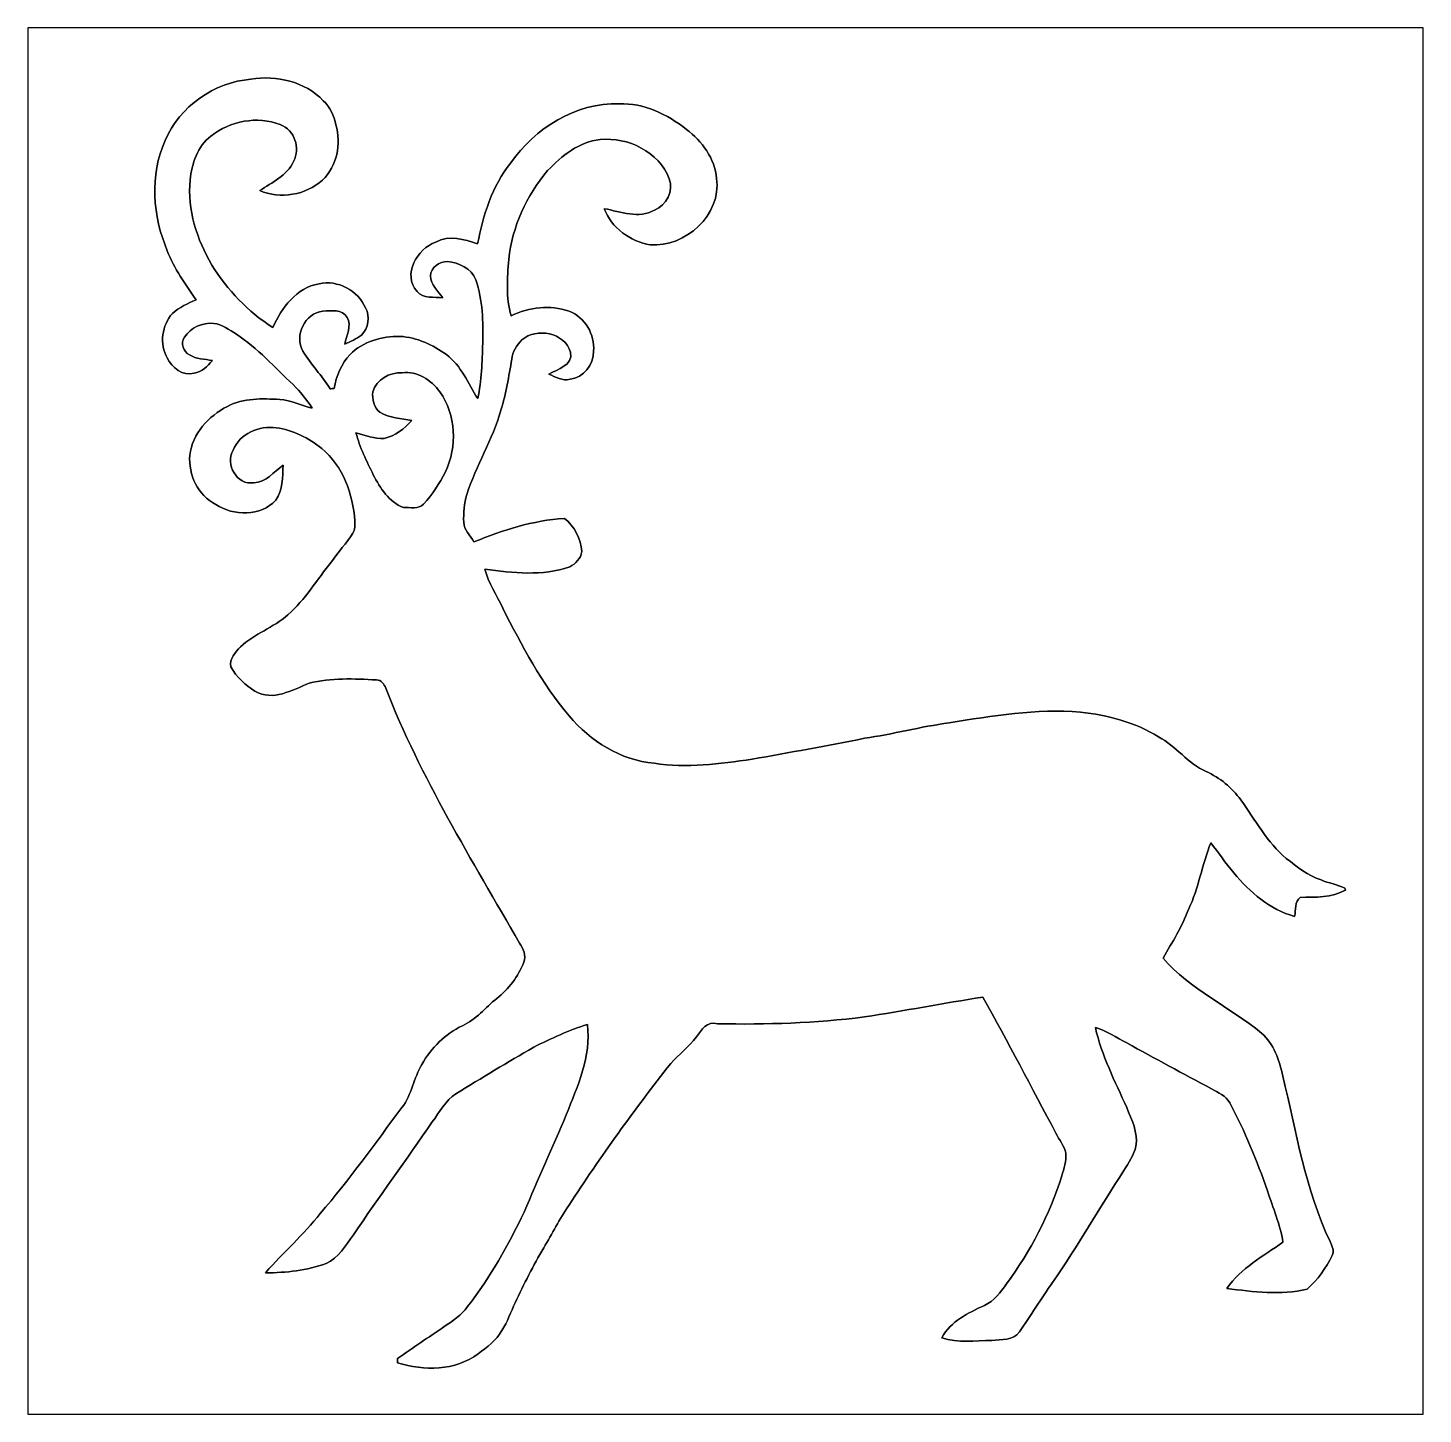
# Model space of a CAD drawing. Header units: centimetres. Extents: x -16.8 to 16.8, y -16.7 to 16.7.
import ezdxf

# ---------------------------------------------------------------- set-up
doc = ezdxf.new("R2010")
doc.units = ezdxf.units.CM
doc.header["$MEASUREMENT"] = 0
doc.layers.add('Layer 1', color=7, linetype='Continuous')

msp = doc.modelspace()

# ---------------------------------------------------------------- linework, layer by layer
at = {"layer": 'Layer 1', "color": 7}
for points, knots in [([(-16.77458, 16.66875), (-16.77458, 16.66875), (16.77458, 16.66875), (16.77458, 16.66875), (16.77458, 16.66875), (16.77458, 16.66875), (16.77458, -16.66875), (16.77458, -16.66875), (16.77458, -16.66875), (16.77458, -16.66875), (-16.77458, -16.66875), (-16.77458, -16.66875), (-16.77458, -16.66875), (-16.77458, -16.66875), (-16.77458, 16.66875), (-16.77458, 16.66875), (-16.77458, 16.66875), (-16.77458, 16.66875), (-16.77458, 16.66875), (-16.77458, 16.66875)], [0, 0, 0, 0, 0.16666667, 0.16666667, 0.16666667, 0.16666667, 0.33333333, 0.33333333, 0.33333333, 0.33333333, 0.5, 0.5, 0.5, 0.5, 0.66666667, 0.66666667, 0.66666667, 0.66666667, 1, 1, 1, 1]), ([(-11.41307, 15.4365), (-12.29431, 15.35606), (-13.12898, 14.78633), (-13.47117, 13.96189), (-13.47117, 13.96189), (-13.85746, 13.1251), (-13.77139, 12.14191), (-13.42355, 11.30794), (-13.42355, 11.30794), (-13.26092, 10.87579), (-12.98328, 10.50608), (-12.73175, 10.12507), (-12.73175, 10.12507), (-12.93424, 10.04641), (-13.13074, 9.94798), (-13.29549, 9.80334), (-13.29549, 9.80334), (-13.55513, 9.52041), (-13.61581, 9.06639), (-13.42496, 8.73019), (-13.42496, 8.73019), (-13.30784, 8.50159), (-13.0489, 8.28357), (-12.7762, 8.36542), (-12.7762, 8.36542), (-12.59664, 8.40211), (-12.44918, 8.52876), (-12.3384, 8.66987), (-12.3384, 8.66987), (-12.52502, 8.70444), (-12.72505, 8.7055), (-12.89262, 8.80322), (-12.89262, 8.80322), (-13.03302, 8.89035), (-13.11381, 9.08121), (-13.00833, 9.23325), (-13.00833, 9.23325), (-12.86016, 9.46079), (-12.57688, 9.58956), (-12.30736, 9.56345), (-12.30736, 9.56345), (-12.10098, 9.53699), (-11.93271, 9.40788), (-11.76232, 9.29957), (-11.76232, 9.29957), (-11.24973, 8.96585), (-10.83628, 8.509), (-10.39671, 8.08884), (-10.39671, 8.08884), (-10.22491, 7.9188), (-10.06828, 7.73289), (-9.94057, 7.52722), (-9.94057, 7.52722), (-10.20516, 7.57661), (-10.44575, 7.71454), (-10.71739, 7.73218), (-10.71739, 7.73218), (-11.13931, 7.75829), (-11.58981, 7.76817), (-11.97539, 7.56638), (-11.97539, 7.56638), (-12.42977, 7.33637), (-12.81571, 6.91197), (-12.88309, 6.39163), (-12.88309, 6.39163), (-12.91696, 5.92067), (-12.68589, 5.4289), (-12.25691, 5.20841), (-12.25691, 5.20841), (-11.82476, 4.92866), (-11.182, 4.91031), (-10.81617, 5.31213), (-10.81617, 5.31213), (-10.63696, 5.54814), (-10.65177, 5.86952), (-10.63731, 6.14997), (-10.63731, 6.14997), (-10.86344, 5.99722), (-11.04547, 5.72558), (-11.34286, 5.73087), (-11.34286, 5.73087), (-11.75209, 5.65961), (-12.03466, 6.17432), (-11.84099, 6.51051), (-11.84099, 6.51051), (-11.68541, 6.91621), (-11.21022, 7.10812), (-10.80135, 7.05132), (-10.80135, 7.05132), (-10.39777, 7.00264), (-10.02489, 6.80261), (-9.7088, 6.55496), (-9.7088, 6.55496), (-9.19339, 6.13163), (-8.96796, 5.45818), (-8.91117, 4.8133), (-8.91117, 4.8133), (-8.91328, 4.71276), (-8.90305, 4.60199), (-8.95985, 4.51344), (-8.95985, 4.51344), (-9.1186, 4.27602), (-9.30734, 4.06083), (-9.47561, 3.83011), (-9.47561, 3.83011), (-9.81886, 3.39866), (-10.11096, 2.92206), (-10.52407, 2.55094), (-10.52407, 2.55094), (-10.87014, 2.24578), (-11.32593, 2.10044), (-11.6653, 1.78647), (-11.6653, 1.78647), (-11.78172, 1.65171), (-11.93271, 1.49966), (-11.89496, 1.30069), (-11.89496, 1.30069), (-11.76196, 1.05728), (-11.54677, 0.86501), (-11.31499, 0.71649), (-11.31499, 0.71649), (-10.88319, 0.46496), (-10.41894, 0.74683), (-10.01183, 0.90629), (-10.01183, 0.90629), (-9.48549, 1.04493), (-8.93022, 1.01671), (-8.39223, 0.98884), (-8.39223, 0.98884), (-8.27793, 0.98707), (-8.20843, 0.88724), (-8.17139, 0.79093), (-8.17139, 0.79093), (-7.32861, -1.36666), (-6.09918, -3.33939), (-4.953, -5.34282), (-4.953, -5.34282), (-4.86904, -5.47617), (-4.77908, -5.64303), (-4.85034, -5.80284), (-4.85034, -5.80284), (-4.98581, -6.14116), (-5.21123, -6.44631), (-5.49734, -6.67279), (-5.49734, -6.67279), (-5.77462, -6.89151), (-5.99793, -7.18185), (-6.32778, -7.32755), (-6.32778, -7.32755), (-6.74017, -7.52828), (-7.07708, -7.85812), (-7.30074, -8.25818), (-7.30074, -8.25818), (-7.50006, -8.58626), (-7.54239, -8.98701), (-7.7791, -9.29534), (-7.7791, -9.29534), (-8.42504, -10.15224), (-9.04099, -11.03348), (-9.74619, -11.84381), (-9.74619, -11.84381), (-10.14518, -12.35357), (-10.63166, -12.78361), (-11.05782, -13.26868), (-11.05782, -13.26868), (-10.56428, -13.27432), (-10.06828, -13.20871), (-9.60049, -13.04784), (-9.60049, -13.04784), (-9.30381, -12.91167), (-9.13342, -12.61286), (-8.94821, -12.36063), (-8.94821, -12.36063), (-8.33085, -11.44199), (-7.67433, -10.55123), (-7.04991, -9.63789), (-7.04991, -9.63789), (-6.8707, -9.40964), (-6.73876, -9.12248), (-6.48123, -8.96832), (-6.48123, -8.96832), (-5.86599, -8.58132), (-5.24016, -8.20984), (-4.61151, -7.84507), (-4.61151, -7.84507), (-4.19276, -7.6387), (-3.77049, -7.42879), (-3.31999, -7.30109), (-3.31999, -7.30109), (-3.22509, -8.06697), (-3.55353, -8.77746), (-3.82834, -9.46926), (-3.82834, -9.46926), (-4.16454, -10.25031), (-4.50568, -11.0296), (-4.84329, -11.80994), (-4.84329, -11.80994), (-5.22429, -12.60722), (-5.65997, -13.38368), (-6.20183, -14.08395), (-6.20183, -14.08395), (-6.34541, -14.2935), (-6.56943, -14.42402), (-6.76945, -14.5729), (-6.76945, -14.5729), (-7.14375, -14.8209), (-7.51522, -15.07278), (-7.88353, -15.32961), (-7.88353, -15.32961), (-7.88353, -15.35606), (-7.88353, -15.40898), (-7.88388, -15.43579), (-7.88388, -15.43579), (-7.25346, -15.63229), (-6.49323, -15.63194), (-5.94889, -15.21566), (-5.94889, -15.21566), (-5.72946, -15.06573), (-5.51109, -14.89498), (-5.37951, -14.65827), (-5.37951, -14.65827), (-5.24016, -14.45189), (-5.16502, -14.21271), (-5.05742, -13.99011), (-5.05742, -13.99011), (-4.84329, -13.54279), (-4.62844, -13.09441), (-4.37092, -12.67001), (-4.37092, -12.67001), (-4.16489, -12.33276), (-3.99486, -11.97434), (-3.76696, -11.65084), (-3.76696, -11.65084), (-3.00496, -10.47609), (-2.18475, -9.34014), (-1.31833, -8.24054), (-1.31833, -8.24054), (-1.12042, -8.01687), (-0.87595, -7.83731), (-0.69815, -7.5946), (-0.69815, -7.5946), (-0.57609, -7.43338), (-0.44556, -7.20478), (-0.19544, -7.28239), (-0.19544, -7.28239), (0.98425, -7.30109), (2.16782, -7.2711), (3.33869, -7.11553), (3.33869, -7.11553), (4.29154, -6.97124), (5.2384, -6.79062), (6.18984, -6.63857), (6.18984, -6.63857), (6.79027, -7.72089), (7.36353, -8.81839), (7.9442, -9.91164), (7.9442, -9.91164), (8.02605, -10.07145), (8.13788, -10.22068), (8.18691, -10.39566), (8.18691, -10.39566), (8.19679, -10.58333), (8.13752, -10.76396), (8.08531, -10.94176), (8.08531, -10.94176), (7.78933, -11.86991), (7.34131, -12.75045), (6.76028, -13.53291), (6.76028, -13.53291), (6.61352, -13.7347), (6.4643, -13.95377), (6.22547, -14.05396), (6.22547, -14.05396), (5.83918, -14.24023), (5.41232, -14.4339), (5.20418, -14.83501), (5.20418, -14.83501), (5.58906, -14.96307), (6.00463, -14.89886), (6.40221, -14.89851), (6.40221, -14.89851), (6.62799, -14.86994), (6.92467, -14.90592), (7.06931, -14.68931), (7.06931, -14.68931), (7.33884, -14.29844), (7.59037, -13.89486), (7.86236, -13.50539), (7.86236, -13.50539), (8.4709, -12.63121), (8.99583, -11.70376), (9.57897, -10.81334), (9.57897, -10.81334), (9.68834, -10.62461), (9.82521, -10.44152), (9.86931, -10.22385), (9.86931, -10.22385), (9.92576, -9.89789), (9.76383, -9.59026), (9.64953, -9.29569), (9.64953, -9.29569), (9.36484, -8.66775), (9.04734, -8.04686), (8.89353, -7.36988), (8.89353, -7.36988), (9.16305, -7.45455), (9.39941, -7.61365), (9.64918, -7.74206), (9.64918, -7.74206), (10.32581, -8.11459), (11.00455, -8.48254), (11.68753, -8.84379), (11.68753, -8.84379), (11.84028, -8.94221), (12.03642, -9.011), (12.12391, -9.18386), (12.12391, -9.18386), (12.49257, -9.85873), (12.77373, -10.57698), (13.03514, -11.29877), (13.03514, -11.29877), (13.15826, -11.71116), (13.34417, -12.10733), (13.4052, -12.53631), (13.4052, -12.53631), (12.92825, -12.86792), (12.39202, -13.15826), (12.05794, -13.64862), (12.05794, -13.64862), (12.69083, -13.72588), (13.35617, -13.81654), (13.98341, -13.66202), (13.98341, -13.66202), (14.2427, -13.44789), (14.43778, -13.15685), (14.58807, -12.85734), (14.58807, -12.85734), (14.6491, -12.74586), (14.57819, -12.62415), (14.53621, -12.51973), (14.53621, -12.51973), (13.94495, -11.26349), (13.72376, -9.87989), (13.40273, -8.54004), (13.40273, -8.54004), (13.31701, -8.16398), (13.19177, -7.76358), (12.88627, -7.50464), (12.88627, -7.50464), (12.12039, -6.87705), (11.17917, -6.46183), (10.5216, -5.70442), (10.5216, -5.70442), (10.74102, -5.32236), (10.97809, -4.94665), (11.13331, -4.53214), (11.13331, -4.53214), (11.37744, -4.02096), (11.46246, -3.45369), (11.66707, -2.92806), (11.66707, -2.92806), (11.85933, -3.16406), (12.02655, -3.41912), (12.21987, -3.65443), (12.21987, -3.65443), (12.61357, -4.11092), (13.08559, -4.53884), (13.68249, -4.69865), (13.68249, -4.69865), (13.72411, -4.54942), (13.67966, -4.33599), (13.82077, -4.24074), (13.82077, -4.24074), (14.18661, -4.23898), (14.57466, -4.25062), (14.90662, -4.06859), (14.90662, -4.06859), (14.90274, -4.05624), (14.89498, -4.0319), (14.89075, -4.0199), (14.89075, -4.0199), (14.71154, -3.92642), (14.50657, -3.90031), (14.32137, -3.82164), (14.32137, -3.82164), (14.00775, -3.71581), (13.74175, -3.50908), (13.48564, -3.30623), (13.48564, -3.30623), (13.02667, -2.91641), (12.73634, -2.37984), (12.39061, -1.89618), (12.39061, -1.89618), (12.17754, -1.60055), (11.88649, -1.3656), (11.55629, -1.21285), (11.55629, -1.21285), (11.11426, -1.02517), (10.83698, -0.60184), (10.41541, -0.38135), (10.41541, -0.38135), (9.8492, -0.0321), (9.19339, 0.14393), (8.53616, 0.21343), (8.53616, 0.21343), (7.4743, 0.30021), (6.41914, 0.12136), (5.37457, -0.0441), (5.37457, -0.0441), (4.69053, -0.13723), (4.02272, -0.31962), (3.33904, -0.41416), (3.33904, -0.41416), (2.4444, -0.60819), (1.54023, -0.75106), (0.641, -0.92075), (0.641, -0.92075), (-0.13899, -1.02376), (-0.93098, -1.14829), (-1.71626, -1.01494), (-1.71626, -1.01494), (-2.51742, -0.94368), (-3.25014, -0.48683), (-3.75814, 0.12241), (-3.75814, 0.12241), (-4.42278, 0.89888), (-4.89126, 1.81398), (-5.35799, 2.71604), (-5.35799, 2.71604), (-5.50192, 3.02754), (-5.69983, 3.31682), (-5.78767, 3.65196), (-5.78767, 3.65196), (-5.1114, 3.55882), (-4.40373, 3.47627), (-3.74544, 3.71122), (-3.74544, 3.71122), (-3.60151, 3.77966), (-3.4798, 3.91407), (-3.4544, 4.07458), (-3.4544, 4.07458), (-3.47733, 4.3755), (-3.63008, 4.69371), (-3.87456, 4.86904), (-3.87456, 4.86904), (-4.62739, 4.82882), (-5.35376, 4.58752), (-6.04802, 4.30671), (-6.04802, 4.30671), (-6.14327, 4.45629), (-6.28438, 4.59423), (-6.29567, 4.78084), (-6.29567, 4.78084), (-6.30096, 5.00451), (-6.28262, 5.23064), (-6.22194, 5.44654), (-6.22194, 5.44654), (-5.99511, 6.14116), (-5.59858, 6.76804), (-5.40209, 7.4736), (-5.40209, 7.4736), (-5.27614, 7.874), (-5.21194, 8.28957), (-5.13821, 8.70162), (-5.13821, 8.70162), (-5.12763, 8.88506), (-5.01438, 9.03499), (-4.89726, 9.16587), (-4.89726, 9.16587), (-4.53919, 9.46891), (-3.86962, 9.34649), (-3.72498, 8.86848), (-3.72498, 8.86848), (-3.66713, 8.55169), (-4.03225, 8.45749), (-4.24815, 8.34461), (-4.24815, 8.34461), (-4.08658, 8.27581), (-3.92183, 8.1661), (-3.73768, 8.22113), (-3.73768, 8.22113), (-3.41101, 8.25218), (-3.17147, 8.57426), (-3.17253, 8.89176), (-3.17253, 8.89176), (-3.13972, 9.29887), (-3.37467, 9.70386), (-3.75991, 9.85696), (-3.75991, 9.85696), (-4.21358, 10.01148), (-4.72511, 9.95645), (-5.15161, 9.74513), (-5.15161, 9.74513), (-5.28496, 10.18328), (-5.24863, 10.65036), (-5.21194, 11.10015), (-5.21194, 11.10015), (-5.13009, 11.88755), (-4.78614, 12.63579), (-4.27743, 13.23799), (-4.27743, 13.23799), (-3.93312, 13.58759), (-3.52284, 13.93543), (-3.01272, 13.98199), (-3.01272, 13.98199), (-2.34491, 14.05326), (-1.59844, 13.6846), (-1.35079, 13.03972), (-1.35079, 13.03972), (-1.24601, 12.74727), (-1.42028, 12.39837), (-1.70498, 12.28513), (-1.70498, 12.28513), (-2.08174, 12.07276), (-2.5206, 12.24809), (-2.91536, 12.32076), (-2.91536, 12.32076), (-2.75026, 11.86039), (-2.28671, 11.53231), (-1.81222, 11.45293), (-1.81222, 11.45293), (-0.96555, 11.3859), (-0.09172, 12.17154), (-0.21414, 13.04713), (-0.21414, 13.04713), (-0.25471, 13.52938), (-0.5655, 13.94284), (-0.93909, 14.22859), (-0.93909, 14.22859), (-1.39771, 14.58736), (-1.96109, 14.87099), (-2.55729, 14.8396), (-2.55729, 14.8396), (-3.60221, 14.87699), (-4.57694, 14.25469), (-5.16573, 13.42072), (-5.16573, 13.42072), (-5.61093, 12.86157), (-5.82895, 12.1666), (-5.96053, 11.4741), (-5.96053, 11.4741), (-6.28262, 11.58699), (-6.64316, 11.68964), (-6.96736, 11.51925), (-6.96736, 11.51925), (-7.41363, 11.35627), (-7.77875, 10.73573), (-7.41715, 10.32722), (-7.41715, 10.32722), (-7.2704, 10.14483), (-6.99982, 10.20692), (-6.80014, 10.17729), (-6.80014, 10.17729), (-6.91303, 10.34344), (-7.08589, 10.49232), (-7.09507, 10.70716), (-7.09507, 10.70716), (-7.08484, 10.91106), (-6.87917, 11.04688), (-6.68867, 11.04971), (-6.68867, 11.04971), (-6.40715, 11.0303), (-6.11046, 10.88425), (-6.00604, 10.60732), (-6.00604, 10.60732), (-5.82824, 10.12119), (-5.83389, 9.59379), (-5.83741, 9.08367), (-5.83741, 9.08367), (-5.84906, 8.63882), (-5.86564, 8.18974), (-5.95877, 7.753), (-5.95877, 7.753), (-6.19125, 8.11601), (-6.35071, 8.54992), (-6.71266, 8.81027), (-6.71266, 8.81027), (-7.03368, 9.04981), (-7.42174, 9.22584), (-7.82532, 9.25089), (-7.82532, 9.25089), (-8.25923, 9.25548), (-8.71326, 9.12954), (-9.02758, 8.81627), (-9.02758, 8.81627), (-9.23502, 8.58767), (-9.36343, 8.29663), (-9.41176, 7.99289), (-9.41176, 7.99289), (-9.43469, 7.99289), (-9.4809, 7.99218), (-9.50383, 7.99218), (-9.50383, 7.99218), (-9.71409, 8.29874), (-9.95821, 8.58026), (-10.16176, 8.89141), (-10.16176, 8.89141), (-10.37519, 9.26536), (-10.11343, 9.80722), (-9.68269, 9.85696), (-9.68269, 9.85696), (-9.48549, 9.86472), (-9.21491, 9.90812), (-9.09496, 9.70774), (-9.09496, 9.70774), (-8.98066, 9.50489), (-9.11719, 9.26924), (-9.15423, 9.06004), (-9.15423, 9.06004), (-9.01347, 9.11931), (-8.87801, 9.19268), (-8.75383, 9.28194), (-8.75383, 9.28194), (-8.58026, 9.44386), (-8.54322, 9.72538), (-8.6554, 9.93352), (-8.6554, 9.93352), (-8.84096, 10.3505), (-9.31968, 10.61755), (-9.77441, 10.51525), (-9.77441, 10.51525), (-10.31593, 10.42423), (-10.67682, 9.93528), (-10.88496, 9.46467), (-10.88496, 9.46467), (-11.48398, 9.84038), (-11.97716, 10.36849), (-12.35146, 10.96539), (-12.35146, 10.96539), (-12.706, 11.57922), (-12.94836, 12.29572), (-12.87392, 13.01186), (-12.87392, 13.01186), (-12.82876, 13.40344), (-12.70035, 13.81866), (-12.37403, 14.06807), (-12.37403, 14.06807), (-11.91436, 14.4272), (-11.25608, 14.56055), (-10.70539, 14.34359), (-10.70539, 14.34359), (-10.35826, 14.21483), (-10.2175, 13.77738), (-10.38825, 13.45812), (-10.38825, 13.45812), (-10.54312, 13.10957), (-10.90577, 12.95647), (-11.20034, 12.75433), (-11.20034, 12.75433), (-10.70504, 12.54584), (-10.09015, 12.64497), (-9.69292, 13.00974), (-9.69292, 13.00974), (-9.33521, 13.34135), (-9.23643, 13.88286), (-9.36943, 14.34006), (-9.36943, 14.34006), (-9.41352, 14.55561), (-9.50842, 14.76516), (-9.67281, 14.91544), (-9.67281, 14.91544), (-10.10885, 15.38393), (-10.79782, 15.5321), (-11.41307, 15.4365)], [0, 0, 0, 0, 0.00598802, 0.00598802, 0.00598802, 0.00598802, 0.01197605, 0.01197605, 0.01197605, 0.01197605, 0.01796407, 0.01796407, 0.01796407, 0.01796407, 0.0239521, 0.0239521, 0.0239521, 0.0239521, 0.02994012, 0.02994012, 0.02994012, 0.02994012, 0.03592814, 0.03592814, 0.03592814, 0.03592814, 0.04191617, 0.04191617, 0.04191617, 0.04191617, 0.04790419, 0.04790419, 0.04790419, 0.04790419, 0.05389222, 0.05389222, 0.05389222, 0.05389222, 0.05988024, 0.05988024, 0.05988024, 0.05988024, 0.06586826, 0.06586826, 0.06586826, 0.06586826, 0.07185629, 0.07185629, 0.07185629, 0.07185629, 0.07784431, 0.07784431, 0.07784431, 0.07784431, 0.08383234, 0.08383234, 0.08383234, 0.08383234, 0.08982036, 0.08982036, 0.08982036, 0.08982036, 0.09580838, 0.09580838, 0.09580838, 0.09580838, 0.10179641, 0.10179641, 0.10179641, 0.10179641, 0.10778443, 0.10778443, 0.10778443, 0.10778443, 0.11377246, 0.11377246, 0.11377246, 0.11377246, 0.11976048, 0.11976048, 0.11976048, 0.11976048, 0.1257485, 0.1257485, 0.1257485, 0.1257485, 0.13173653, 0.13173653, 0.13173653, 0.13173653, 0.13772455, 0.13772455, 0.13772455, 0.13772455, 0.14371257, 0.14371257, 0.14371257, 0.14371257, 0.1497006, 0.1497006, 0.1497006, 0.1497006, 0.15568862, 0.15568862, 0.15568862, 0.15568862, 0.16167665, 0.16167665, 0.16167665, 0.16167665, 0.16766467, 0.16766467, 0.16766467, 0.16766467, 0.17365269, 0.17365269, 0.17365269, 0.17365269, 0.17964072, 0.17964072, 0.17964072, 0.17964072, 0.18562874, 0.18562874, 0.18562874, 0.18562874, 0.19161677, 0.19161677, 0.19161677, 0.19161677, 0.19760479, 0.19760479, 0.19760479, 0.19760479, 0.20359281, 0.20359281, 0.20359281, 0.20359281, 0.20958084, 0.20958084, 0.20958084, 0.20958084, 0.21556886, 0.21556886, 0.21556886, 0.21556886, 0.22155689, 0.22155689, 0.22155689, 0.22155689, 0.22754491, 0.22754491, 0.22754491, 0.22754491, 0.23353293, 0.23353293, 0.23353293, 0.23353293, 0.23952096, 0.23952096, 0.23952096, 0.23952096, 0.24550898, 0.24550898, 0.24550898, 0.24550898, 0.25149701, 0.25149701, 0.25149701, 0.25149701, 0.25748503, 0.25748503, 0.25748503, 0.25748503, 0.26347305, 0.26347305, 0.26347305, 0.26347305, 0.26946108, 0.26946108, 0.26946108, 0.26946108, 0.2754491, 0.2754491, 0.2754491, 0.2754491, 0.28143713, 0.28143713, 0.28143713, 0.28143713, 0.28742515, 0.28742515, 0.28742515, 0.28742515, 0.29341317, 0.29341317, 0.29341317, 0.29341317, 0.2994012, 0.2994012, 0.2994012, 0.2994012, 0.30538922, 0.30538922, 0.30538922, 0.30538922, 0.31137725, 0.31137725, 0.31137725, 0.31137725, 0.31736527, 0.31736527, 0.31736527, 0.31736527, 0.32335329, 0.32335329, 0.32335329, 0.32335329, 0.32934132, 0.32934132, 0.32934132, 0.32934132, 0.33532934, 0.33532934, 0.33532934, 0.33532934, 0.34131737, 0.34131737, 0.34131737, 0.34131737, 0.34730539, 0.34730539, 0.34730539, 0.34730539, 0.35329341, 0.35329341, 0.35329341, 0.35329341, 0.35928144, 0.35928144, 0.35928144, 0.35928144, 0.36526946, 0.36526946, 0.36526946, 0.36526946, 0.37125749, 0.37125749, 0.37125749, 0.37125749, 0.37724551, 0.37724551, 0.37724551, 0.37724551, 0.38323353, 0.38323353, 0.38323353, 0.38323353, 0.38922156, 0.38922156, 0.38922156, 0.38922156, 0.39520958, 0.39520958, 0.39520958, 0.39520958, 0.4011976, 0.4011976, 0.4011976, 0.4011976, 0.40718563, 0.40718563, 0.40718563, 0.40718563, 0.41317365, 0.41317365, 0.41317365, 0.41317365, 0.41916168, 0.41916168, 0.41916168, 0.41916168, 0.4251497, 0.4251497, 0.4251497, 0.4251497, 0.43113772, 0.43113772, 0.43113772, 0.43113772, 0.43712575, 0.43712575, 0.43712575, 0.43712575, 0.44311377, 0.44311377, 0.44311377, 0.44311377, 0.4491018, 0.4491018, 0.4491018, 0.4491018, 0.45508982, 0.45508982, 0.45508982, 0.45508982, 0.46107784, 0.46107784, 0.46107784, 0.46107784, 0.46706587, 0.46706587, 0.46706587, 0.46706587, 0.47305389, 0.47305389, 0.47305389, 0.47305389, 0.47904192, 0.47904192, 0.47904192, 0.47904192, 0.48502994, 0.48502994, 0.48502994, 0.48502994, 0.49101796, 0.49101796, 0.49101796, 0.49101796, 0.49700599, 0.49700599, 0.49700599, 0.49700599, 0.50299401, 0.50299401, 0.50299401, 0.50299401, 0.50898204, 0.50898204, 0.50898204, 0.50898204, 0.51497006, 0.51497006, 0.51497006, 0.51497006, 0.52095808, 0.52095808, 0.52095808, 0.52095808, 0.52694611, 0.52694611, 0.52694611, 0.52694611, 0.53293413, 0.53293413, 0.53293413, 0.53293413, 0.53892216, 0.53892216, 0.53892216, 0.53892216, 0.54491018, 0.54491018, 0.54491018, 0.54491018, 0.5508982, 0.5508982, 0.5508982, 0.5508982, 0.55688623, 0.55688623, 0.55688623, 0.55688623, 0.56287425, 0.56287425, 0.56287425, 0.56287425, 0.56886228, 0.56886228, 0.56886228, 0.56886228, 0.5748503, 0.5748503, 0.5748503, 0.5748503, 0.58083832, 0.58083832, 0.58083832, 0.58083832, 0.58682635, 0.58682635, 0.58682635, 0.58682635, 0.59281437, 0.59281437, 0.59281437, 0.59281437, 0.5988024, 0.5988024, 0.5988024, 0.5988024, 0.60479042, 0.60479042, 0.60479042, 0.60479042, 0.61077844, 0.61077844, 0.61077844, 0.61077844, 0.61676647, 0.61676647, 0.61676647, 0.61676647, 0.62275449, 0.62275449, 0.62275449, 0.62275449, 0.62874251, 0.62874251, 0.62874251, 0.62874251, 0.63473054, 0.63473054, 0.63473054, 0.63473054, 0.64071856, 0.64071856, 0.64071856, 0.64071856, 0.64670659, 0.64670659, 0.64670659, 0.64670659, 0.65269461, 0.65269461, 0.65269461, 0.65269461, 0.65868263, 0.65868263, 0.65868263, 0.65868263, 0.66467066, 0.66467066, 0.66467066, 0.66467066, 0.67065868, 0.67065868, 0.67065868, 0.67065868, 0.67664671, 0.67664671, 0.67664671, 0.67664671, 0.68263473, 0.68263473, 0.68263473, 0.68263473, 0.68862275, 0.68862275, 0.68862275, 0.68862275, 0.69461078, 0.69461078, 0.69461078, 0.69461078, 0.7005988, 0.7005988, 0.7005988, 0.7005988, 0.70658683, 0.70658683, 0.70658683, 0.70658683, 0.71257485, 0.71257485, 0.71257485, 0.71257485, 0.71856287, 0.71856287, 0.71856287, 0.71856287, 0.7245509, 0.7245509, 0.7245509, 0.7245509, 0.73053892, 0.73053892, 0.73053892, 0.73053892, 0.73652695, 0.73652695, 0.73652695, 0.73652695, 0.74251497, 0.74251497, 0.74251497, 0.74251497, 0.74850299, 0.74850299, 0.74850299, 0.74850299, 0.75449102, 0.75449102, 0.75449102, 0.75449102, 0.76047904, 0.76047904, 0.76047904, 0.76047904, 0.76646707, 0.76646707, 0.76646707, 0.76646707, 0.77245509, 0.77245509, 0.77245509, 0.77245509, 0.77844311, 0.77844311, 0.77844311, 0.77844311, 0.78443114, 0.78443114, 0.78443114, 0.78443114, 0.79041916, 0.79041916, 0.79041916, 0.79041916, 0.79640719, 0.79640719, 0.79640719, 0.79640719, 0.80239521, 0.80239521, 0.80239521, 0.80239521, 0.80838323, 0.80838323, 0.80838323, 0.80838323, 0.81437126, 0.81437126, 0.81437126, 0.81437126, 0.82035928, 0.82035928, 0.82035928, 0.82035928, 0.82634731, 0.82634731, 0.82634731, 0.82634731, 0.83233533, 0.83233533, 0.83233533, 0.83233533, 0.83832335, 0.83832335, 0.83832335, 0.83832335, 0.84431138, 0.84431138, 0.84431138, 0.84431138, 0.8502994, 0.8502994, 0.8502994, 0.8502994, 0.85628743, 0.85628743, 0.85628743, 0.85628743, 0.86227545, 0.86227545, 0.86227545, 0.86227545, 0.86826347, 0.86826347, 0.86826347, 0.86826347, 0.8742515, 0.8742515, 0.8742515, 0.8742515, 0.88023952, 0.88023952, 0.88023952, 0.88023952, 0.88622754, 0.88622754, 0.88622754, 0.88622754, 0.89221557, 0.89221557, 0.89221557, 0.89221557, 0.89820359, 0.89820359, 0.89820359, 0.89820359, 0.90419162, 0.90419162, 0.90419162, 0.90419162, 0.91017964, 0.91017964, 0.91017964, 0.91017964, 0.91616766, 0.91616766, 0.91616766, 0.91616766, 0.92215569, 0.92215569, 0.92215569, 0.92215569, 0.92814371, 0.92814371, 0.92814371, 0.92814371, 0.93413174, 0.93413174, 0.93413174, 0.93413174, 0.94011976, 0.94011976, 0.94011976, 0.94011976, 0.94610778, 0.94610778, 0.94610778, 0.94610778, 0.95209581, 0.95209581, 0.95209581, 0.95209581, 0.95808383, 0.95808383, 0.95808383, 0.95808383, 0.96407186, 0.96407186, 0.96407186, 0.96407186, 0.97005988, 0.97005988, 0.97005988, 0.97005988, 0.9760479, 0.9760479, 0.9760479, 0.9760479, 0.98203593, 0.98203593, 0.98203593, 0.98203593, 0.98802395, 0.98802395, 0.98802395, 0.98802395, 1, 1, 1, 1]), ([(-8.48078, 7.91598), (-8.38906, 8.21972), (-8.08038, 8.388), (-7.77734, 8.37318), (-7.77734, 8.37318), (-7.40869, 8.43209), (-7.07778, 8.19573), (-6.86823, 7.91492), (-6.86823, 7.91492), (-6.47841, 7.36318), (-6.44772, 6.59659), (-6.73559, 5.99299), (-6.73559, 5.99299), (-6.88022, 5.71465), (-7.04779, 5.44583), (-7.25981, 5.21335), (-7.25981, 5.21335), (-7.38082, 5.08423), (-7.5886, 5.14032), (-7.74277, 5.13327), (-7.74277, 5.13327), (-8.09484, 5.26627), (-8.30545, 5.60282), (-8.46878, 5.92279), (-8.46878, 5.92279), (-8.6293, 6.25016), (-8.79616, 6.5786), (-8.88683, 6.93385), (-8.88683, 6.93385), (-8.66422, 6.87176), (-8.44233, 6.77545), (-8.20702, 6.79732), (-8.20702, 6.79732), (-7.94385, 6.85624), (-7.72089, 7.02874), (-7.54274, 7.22524), (-7.54274, 7.22524), (-7.79851, 7.28627), (-8.08073, 7.27639), (-8.30862, 7.42456), (-8.30862, 7.42456), (-8.45926, 7.53357), (-8.50159, 7.741), (-8.48078, 7.91598)], [0, 0, 0, 0, 0.08333333, 0.08333333, 0.08333333, 0.08333333, 0.16666667, 0.16666667, 0.16666667, 0.16666667, 0.25, 0.25, 0.25, 0.25, 0.33333333, 0.33333333, 0.33333333, 0.33333333, 0.41666667, 0.41666667, 0.41666667, 0.41666667, 0.5, 0.5, 0.5, 0.5, 0.58333333, 0.58333333, 0.58333333, 0.58333333, 0.66666667, 0.66666667, 0.66666667, 0.66666667, 0.75, 0.75, 0.75, 0.75, 0.83333333, 0.83333333, 0.83333333, 0.83333333, 1, 1, 1, 1])]:
    msp.add_open_spline(points, degree=3, knots=knots, dxfattribs=at)
at = {"layer": 'Layer 1', "color": 250}
for points, knots in [([(-11.41307, 15.4365), (-10.79782, 15.5321), (-10.10885, 15.38393), (-9.67281, 14.91544), (-9.67281, 14.91544), (-9.50842, 14.76516), (-9.41352, 14.55561), (-9.36943, 14.34006), (-9.36943, 14.34006), (-9.23643, 13.88286), (-9.33521, 13.34135), (-9.69292, 13.00974), (-9.69292, 13.00974), (-10.09015, 12.64497), (-10.70504, 12.54584), (-11.20034, 12.75433), (-11.20034, 12.75433), (-10.90577, 12.95647), (-10.54312, 13.10957), (-10.38825, 13.45812), (-10.38825, 13.45812), (-10.2175, 13.77738), (-10.35826, 14.21483), (-10.70539, 14.34359), (-10.70539, 14.34359), (-11.25608, 14.56055), (-11.91436, 14.4272), (-12.37403, 14.06807), (-12.37403, 14.06807), (-12.70035, 13.81866), (-12.82876, 13.40344), (-12.87392, 13.01186), (-12.87392, 13.01186), (-12.94836, 12.29572), (-12.706, 11.57922), (-12.35146, 10.96539), (-12.35146, 10.96539), (-11.97716, 10.36849), (-11.48398, 9.84038), (-10.88496, 9.46467), (-10.88496, 9.46467), (-10.67682, 9.93528), (-10.31593, 10.42423), (-9.77441, 10.51525), (-9.77441, 10.51525), (-9.31968, 10.61755), (-8.84096, 10.3505), (-8.6554, 9.93352), (-8.6554, 9.93352), (-8.54322, 9.72538), (-8.58026, 9.44386), (-8.75383, 9.28194), (-8.75383, 9.28194), (-8.87801, 9.19268), (-9.01347, 9.11931), (-9.15423, 9.06004), (-9.15423, 9.06004), (-9.11719, 9.26924), (-8.98066, 9.50489), (-9.09496, 9.70774), (-9.09496, 9.70774), (-9.21491, 9.90812), (-9.48549, 9.86472), (-9.68269, 9.85696), (-9.68269, 9.85696), (-10.11343, 9.80722), (-10.37519, 9.26536), (-10.16176, 8.89141), (-10.16176, 8.89141), (-9.95821, 8.58026), (-9.71409, 8.29874), (-9.50383, 7.99218), (-9.50383, 7.99218), (-9.4809, 7.99218), (-9.43469, 7.99289), (-9.41176, 7.99289), (-9.41176, 7.99289), (-9.36343, 8.29663), (-9.23502, 8.58767), (-9.02758, 8.81627), (-9.02758, 8.81627), (-8.71326, 9.12954), (-8.25923, 9.25548), (-7.82532, 9.25089), (-7.82532, 9.25089), (-7.42174, 9.22584), (-7.03368, 9.04981), (-6.71266, 8.81027), (-6.71266, 8.81027), (-6.35071, 8.54992), (-6.19125, 8.11601), (-5.95877, 7.753), (-5.95877, 7.753), (-5.86564, 8.18974), (-5.84906, 8.63882), (-5.83741, 9.08367), (-5.83741, 9.08367), (-5.83389, 9.59379), (-5.82824, 10.12119), (-6.00604, 10.60732), (-6.00604, 10.60732), (-6.11046, 10.88425), (-6.40715, 11.0303), (-6.68867, 11.04971), (-6.68867, 11.04971), (-6.87917, 11.04688), (-7.08484, 10.91106), (-7.09507, 10.70716), (-7.09507, 10.70716), (-7.08589, 10.49232), (-6.91303, 10.34344), (-6.80014, 10.17729), (-6.80014, 10.17729), (-6.99982, 10.20692), (-7.2704, 10.14483), (-7.41715, 10.32722), (-7.41715, 10.32722), (-7.77875, 10.73573), (-7.41363, 11.35627), (-6.96736, 11.51925), (-6.96736, 11.51925), (-6.64316, 11.68964), (-6.28262, 11.58699), (-5.96053, 11.4741), (-5.96053, 11.4741), (-5.82895, 12.1666), (-5.61093, 12.86157), (-5.16573, 13.42072), (-5.16573, 13.42072), (-4.57694, 14.25469), (-3.60221, 14.87699), (-2.55729, 14.8396), (-2.55729, 14.8396), (-1.96109, 14.87099), (-1.39771, 14.58736), (-0.93909, 14.22859), (-0.93909, 14.22859), (-0.5655, 13.94284), (-0.25471, 13.52938), (-0.21414, 13.04713), (-0.21414, 13.04713), (-0.09172, 12.17154), (-0.96555, 11.3859), (-1.81222, 11.45293), (-1.81222, 11.45293), (-2.28671, 11.53231), (-2.75026, 11.86039), (-2.91536, 12.32076), (-2.91536, 12.32076), (-2.5206, 12.24809), (-2.08174, 12.07276), (-1.70498, 12.28513), (-1.70498, 12.28513), (-1.42028, 12.39837), (-1.24601, 12.74727), (-1.35079, 13.03972), (-1.35079, 13.03972), (-1.59844, 13.6846), (-2.34491, 14.05326), (-3.01272, 13.98199), (-3.01272, 13.98199), (-3.52284, 13.93543), (-3.93312, 13.58759), (-4.27743, 13.23799), (-4.27743, 13.23799), (-4.78614, 12.63579), (-5.13009, 11.88755), (-5.21194, 11.10015), (-5.21194, 11.10015), (-5.24863, 10.65036), (-5.28496, 10.18328), (-5.15161, 9.74513), (-5.15161, 9.74513), (-4.72511, 9.95645), (-4.21358, 10.01148), (-3.75991, 9.85696), (-3.75991, 9.85696), (-3.37467, 9.70386), (-3.13972, 9.29887), (-3.17253, 8.89176), (-3.17253, 8.89176), (-3.17147, 8.57426), (-3.41101, 8.25218), (-3.73768, 8.22113), (-3.73768, 8.22113), (-3.92183, 8.1661), (-4.08658, 8.27581), (-4.24815, 8.34461), (-4.24815, 8.34461), (-4.03225, 8.45749), (-3.66713, 8.55169), (-3.72498, 8.86848), (-3.72498, 8.86848), (-3.86962, 9.34649), (-4.53919, 9.46891), (-4.89726, 9.16587), (-4.89726, 9.16587), (-5.01438, 9.03499), (-5.12763, 8.88506), (-5.13821, 8.70162), (-5.13821, 8.70162), (-5.21194, 8.28957), (-5.27614, 7.874), (-5.40209, 7.4736), (-5.40209, 7.4736), (-5.59858, 6.76804), (-5.99511, 6.14116), (-6.22194, 5.44654), (-6.22194, 5.44654), (-6.28262, 5.23064), (-6.30096, 5.00451), (-6.29567, 4.78084), (-6.29567, 4.78084), (-6.28438, 4.59423), (-6.14327, 4.45629), (-6.04802, 4.30671), (-6.04802, 4.30671), (-5.35376, 4.58752), (-4.62739, 4.82882), (-3.87456, 4.86904), (-3.87456, 4.86904), (-3.63008, 4.69371), (-3.47733, 4.3755), (-3.4544, 4.07458), (-3.4544, 4.07458), (-3.4798, 3.91407), (-3.60151, 3.77966), (-3.74544, 3.71122), (-3.74544, 3.71122), (-4.40373, 3.47627), (-5.1114, 3.55882), (-5.78767, 3.65196), (-5.78767, 3.65196), (-5.69983, 3.31682), (-5.50192, 3.02754), (-5.35799, 2.71604), (-5.35799, 2.71604), (-4.89126, 1.81398), (-4.42278, 0.89888), (-3.75814, 0.12241), (-3.75814, 0.12241), (-3.25014, -0.48683), (-2.51742, -0.94368), (-1.71626, -1.01494), (-1.71626, -1.01494), (-0.93098, -1.14829), (-0.13899, -1.02376), (0.641, -0.92075), (0.641, -0.92075), (1.54023, -0.75106), (2.4444, -0.60819), (3.33904, -0.41416), (3.33904, -0.41416), (4.02272, -0.31962), (4.69053, -0.13723), (5.37457, -0.0441), (5.37457, -0.0441), (6.41914, 0.12136), (7.4743, 0.30021), (8.53616, 0.21343), (8.53616, 0.21343), (9.19339, 0.14393), (9.8492, -0.0321), (10.41541, -0.38135), (10.41541, -0.38135), (10.83698, -0.60184), (11.11426, -1.02517), (11.55629, -1.21285), (11.55629, -1.21285), (11.88649, -1.3656), (12.17754, -1.60055), (12.39061, -1.89618), (12.39061, -1.89618), (12.73634, -2.37984), (13.02667, -2.91641), (13.48564, -3.30623), (13.48564, -3.30623), (13.74175, -3.50908), (14.00775, -3.71581), (14.32137, -3.82164), (14.32137, -3.82164), (14.50657, -3.90031), (14.71154, -3.92642), (14.89075, -4.0199), (14.89075, -4.0199), (14.89498, -4.0319), (14.90274, -4.05624), (14.90662, -4.06859), (14.90662, -4.06859), (14.57466, -4.25062), (14.18661, -4.23898), (13.82077, -4.24074), (13.82077, -4.24074), (13.67966, -4.33599), (13.72411, -4.54942), (13.68249, -4.69865), (13.68249, -4.69865), (13.08559, -4.53884), (12.61357, -4.11092), (12.21987, -3.65443), (12.21987, -3.65443), (12.02655, -3.41912), (11.85933, -3.16406), (11.66707, -2.92806), (11.66707, -2.92806), (11.46246, -3.45369), (11.37744, -4.02096), (11.13331, -4.53214), (11.13331, -4.53214), (10.97809, -4.94665), (10.74102, -5.32236), (10.5216, -5.70442), (10.5216, -5.70442), (11.17917, -6.46183), (12.12039, -6.87705), (12.88627, -7.50464), (12.88627, -7.50464), (13.19177, -7.76358), (13.31701, -8.16398), (13.40273, -8.54004), (13.40273, -8.54004), (13.72376, -9.87989), (13.94495, -11.26349), (14.53621, -12.51973), (14.53621, -12.51973), (14.57819, -12.62415), (14.6491, -12.74586), (14.58807, -12.85734), (14.58807, -12.85734), (14.43778, -13.15685), (14.2427, -13.44789), (13.98341, -13.66202), (13.98341, -13.66202), (13.35617, -13.81654), (12.69083, -13.72588), (12.05794, -13.64862), (12.05794, -13.64862), (12.39202, -13.15826), (12.92825, -12.86792), (13.4052, -12.53631), (13.4052, -12.53631), (13.34417, -12.10733), (13.15826, -11.71116), (13.03514, -11.29877), (13.03514, -11.29877), (12.77373, -10.57698), (12.49257, -9.85873), (12.12391, -9.18386), (12.12391, -9.18386), (12.03642, -9.011), (11.84028, -8.94221), (11.68753, -8.84379), (11.68753, -8.84379), (11.00455, -8.48254), (10.32581, -8.11459), (9.64918, -7.74206), (9.64918, -7.74206), (9.39941, -7.61365), (9.16305, -7.45455), (8.89353, -7.36988), (8.89353, -7.36988), (9.04734, -8.04686), (9.36484, -8.66775), (9.64953, -9.29569), (9.64953, -9.29569), (9.76383, -9.59026), (9.92576, -9.89789), (9.86931, -10.22385), (9.86931, -10.22385), (9.82521, -10.44152), (9.68834, -10.62461), (9.57897, -10.81334), (9.57897, -10.81334), (8.99583, -11.70376), (8.4709, -12.63121), (7.86236, -13.50539), (7.86236, -13.50539), (7.59037, -13.89486), (7.33884, -14.29844), (7.06931, -14.68931), (7.06931, -14.68931), (6.92467, -14.90592), (6.62799, -14.86994), (6.40221, -14.89851), (6.40221, -14.89851), (6.00463, -14.89886), (5.58906, -14.96307), (5.20418, -14.83501), (5.20418, -14.83501), (5.41232, -14.4339), (5.83918, -14.24023), (6.22547, -14.05396), (6.22547, -14.05396), (6.4643, -13.95377), (6.61352, -13.7347), (6.76028, -13.53291), (6.76028, -13.53291), (7.34131, -12.75045), (7.78933, -11.86991), (8.08531, -10.94176), (8.08531, -10.94176), (8.13752, -10.76396), (8.19679, -10.58333), (8.18691, -10.39566), (8.18691, -10.39566), (8.13788, -10.22068), (8.02605, -10.07145), (7.9442, -9.91164), (7.9442, -9.91164), (7.36353, -8.81839), (6.79027, -7.72089), (6.18984, -6.63857), (6.18984, -6.63857), (5.2384, -6.79062), (4.29154, -6.97124), (3.33869, -7.11553), (3.33869, -7.11553), (2.16782, -7.2711), (0.98425, -7.30109), (-0.19544, -7.28239), (-0.19544, -7.28239), (-0.44556, -7.20478), (-0.57609, -7.43338), (-0.69815, -7.5946), (-0.69815, -7.5946), (-0.87595, -7.83731), (-1.12042, -8.01687), (-1.31833, -8.24054), (-1.31833, -8.24054), (-2.18475, -9.34014), (-3.00496, -10.47609), (-3.76696, -11.65084), (-3.76696, -11.65084), (-3.99486, -11.97434), (-4.16489, -12.33276), (-4.37092, -12.67001), (-4.37092, -12.67001), (-4.62844, -13.09441), (-4.84329, -13.54279), (-5.05742, -13.99011), (-5.05742, -13.99011), (-5.16502, -14.21271), (-5.24016, -14.45189), (-5.37951, -14.65827), (-5.37951, -14.65827), (-5.51109, -14.89498), (-5.72946, -15.06573), (-5.94889, -15.21566), (-5.94889, -15.21566), (-6.49323, -15.63194), (-7.25346, -15.63229), (-7.88388, -15.43579), (-7.88388, -15.43579), (-7.88353, -15.40898), (-7.88353, -15.35606), (-7.88353, -15.32961), (-7.88353, -15.32961), (-7.51522, -15.07278), (-7.14375, -14.8209), (-6.76945, -14.5729), (-6.76945, -14.5729), (-6.56943, -14.42402), (-6.34541, -14.2935), (-6.20183, -14.08395), (-6.20183, -14.08395), (-5.65997, -13.38368), (-5.22429, -12.60722), (-4.84329, -11.80994), (-4.84329, -11.80994), (-4.50568, -11.0296), (-4.16454, -10.25031), (-3.82834, -9.46926), (-3.82834, -9.46926), (-3.55353, -8.77746), (-3.22509, -8.06697), (-3.31999, -7.30109), (-3.31999, -7.30109), (-3.77049, -7.42879), (-4.19276, -7.6387), (-4.61151, -7.84507), (-4.61151, -7.84507), (-5.24016, -8.20984), (-5.86599, -8.58132), (-6.48123, -8.96832), (-6.48123, -8.96832), (-6.73876, -9.12248), (-6.8707, -9.40964), (-7.04991, -9.63789), (-7.04991, -9.63789), (-7.67433, -10.55123), (-8.33085, -11.44199), (-8.94821, -12.36063), (-8.94821, -12.36063), (-9.13342, -12.61286), (-9.30381, -12.91167), (-9.60049, -13.04784), (-9.60049, -13.04784), (-10.06828, -13.20871), (-10.56428, -13.27432), (-11.05782, -13.26868), (-11.05782, -13.26868), (-10.63166, -12.78361), (-10.14518, -12.35357), (-9.74619, -11.84381), (-9.74619, -11.84381), (-9.04099, -11.03348), (-8.42504, -10.15224), (-7.7791, -9.29534), (-7.7791, -9.29534), (-7.54239, -8.98701), (-7.50006, -8.58626), (-7.30074, -8.25818), (-7.30074, -8.25818), (-7.07708, -7.85812), (-6.74017, -7.52828), (-6.32778, -7.32755), (-6.32778, -7.32755), (-5.99793, -7.18185), (-5.77462, -6.89151), (-5.49734, -6.67279), (-5.49734, -6.67279), (-5.21123, -6.44631), (-4.98581, -6.14116), (-4.85034, -5.80284), (-4.85034, -5.80284), (-4.77908, -5.64303), (-4.86904, -5.47617), (-4.953, -5.34282), (-4.953, -5.34282), (-6.09918, -3.33939), (-7.32861, -1.36666), (-8.17139, 0.79093), (-8.17139, 0.79093), (-8.20843, 0.88724), (-8.27793, 0.98707), (-8.39223, 0.98884), (-8.39223, 0.98884), (-8.93022, 1.01671), (-9.48549, 1.04493), (-10.01183, 0.90629), (-10.01183, 0.90629), (-10.41894, 0.74683), (-10.88319, 0.46496), (-11.31499, 0.71649), (-11.31499, 0.71649), (-11.54677, 0.86501), (-11.76196, 1.05728), (-11.89496, 1.30069), (-11.89496, 1.30069), (-11.93271, 1.49966), (-11.78172, 1.65171), (-11.6653, 1.78647), (-11.6653, 1.78647), (-11.32593, 2.10044), (-10.87014, 2.24578), (-10.52407, 2.55094), (-10.52407, 2.55094), (-10.11096, 2.92206), (-9.81886, 3.39866), (-9.47561, 3.83011), (-9.47561, 3.83011), (-9.30734, 4.06083), (-9.1186, 4.27602), (-8.95985, 4.51344), (-8.95985, 4.51344), (-8.90305, 4.60199), (-8.91328, 4.71276), (-8.91117, 4.8133), (-8.91117, 4.8133), (-8.96796, 5.45818), (-9.19339, 6.13163), (-9.7088, 6.55496), (-9.7088, 6.55496), (-10.02489, 6.80261), (-10.39777, 7.00264), (-10.80135, 7.05132), (-10.80135, 7.05132), (-11.21022, 7.10812), (-11.68541, 6.91621), (-11.84099, 6.51051), (-11.84099, 6.51051), (-12.03466, 6.17432), (-11.75209, 5.65961), (-11.34286, 5.73087), (-11.34286, 5.73087), (-11.04547, 5.72558), (-10.86344, 5.99722), (-10.63731, 6.14997), (-10.63731, 6.14997), (-10.65177, 5.86952), (-10.63696, 5.54814), (-10.81617, 5.31213), (-10.81617, 5.31213), (-11.182, 4.91031), (-11.82476, 4.92866), (-12.25691, 5.20841), (-12.25691, 5.20841), (-12.68589, 5.4289), (-12.91696, 5.92067), (-12.88309, 6.39163), (-12.88309, 6.39163), (-12.81571, 6.91197), (-12.42977, 7.33637), (-11.97539, 7.56638), (-11.97539, 7.56638), (-11.58981, 7.76817), (-11.13931, 7.75829), (-10.71739, 7.73218), (-10.71739, 7.73218), (-10.44575, 7.71454), (-10.20516, 7.57661), (-9.94057, 7.52722), (-9.94057, 7.52722), (-10.06828, 7.73289), (-10.22491, 7.9188), (-10.39671, 8.08884), (-10.39671, 8.08884), (-10.83628, 8.509), (-11.24973, 8.96585), (-11.76232, 9.29957), (-11.76232, 9.29957), (-11.93271, 9.40788), (-12.10098, 9.53699), (-12.30736, 9.56345), (-12.30736, 9.56345), (-12.57688, 9.58956), (-12.86016, 9.46079), (-13.00833, 9.23325), (-13.00833, 9.23325), (-13.11381, 9.08121), (-13.03302, 8.89035), (-12.89262, 8.80322), (-12.89262, 8.80322), (-12.72505, 8.7055), (-12.52502, 8.70444), (-12.3384, 8.66987), (-12.3384, 8.66987), (-12.44918, 8.52876), (-12.59664, 8.40211), (-12.7762, 8.36542), (-12.7762, 8.36542), (-13.0489, 8.28357), (-13.30784, 8.50159), (-13.42496, 8.73019), (-13.42496, 8.73019), (-13.61581, 9.06639), (-13.55513, 9.52041), (-13.29549, 9.80334), (-13.29549, 9.80334), (-13.13074, 9.94798), (-12.93424, 10.04641), (-12.73175, 10.12507), (-12.73175, 10.12507), (-12.98328, 10.50608), (-13.26092, 10.87579), (-13.42355, 11.30794), (-13.42355, 11.30794), (-13.77139, 12.14191), (-13.85746, 13.1251), (-13.47117, 13.96189), (-13.47117, 13.96189), (-13.12898, 14.78633), (-12.29431, 15.35606), (-11.41307, 15.4365), (-11.41307, 15.4365), (-11.41307, 15.4365), (-11.41307, 15.4365), (-11.41307, 15.4365)], [0, 0, 0, 0, 0.00595238, 0.00595238, 0.00595238, 0.00595238, 0.01190476, 0.01190476, 0.01190476, 0.01190476, 0.01785714, 0.01785714, 0.01785714, 0.01785714, 0.02380952, 0.02380952, 0.02380952, 0.02380952, 0.0297619, 0.0297619, 0.0297619, 0.0297619, 0.03571429, 0.03571429, 0.03571429, 0.03571429, 0.04166667, 0.04166667, 0.04166667, 0.04166667, 0.04761905, 0.04761905, 0.04761905, 0.04761905, 0.05357143, 0.05357143, 0.05357143, 0.05357143, 0.05952381, 0.05952381, 0.05952381, 0.05952381, 0.06547619, 0.06547619, 0.06547619, 0.06547619, 0.07142857, 0.07142857, 0.07142857, 0.07142857, 0.07738095, 0.07738095, 0.07738095, 0.07738095, 0.08333333, 0.08333333, 0.08333333, 0.08333333, 0.08928571, 0.08928571, 0.08928571, 0.08928571, 0.0952381, 0.0952381, 0.0952381, 0.0952381, 0.10119048, 0.10119048, 0.10119048, 0.10119048, 0.10714286, 0.10714286, 0.10714286, 0.10714286, 0.11309524, 0.11309524, 0.11309524, 0.11309524, 0.11904762, 0.11904762, 0.11904762, 0.11904762, 0.125, 0.125, 0.125, 0.125, 0.13095238, 0.13095238, 0.13095238, 0.13095238, 0.13690476, 0.13690476, 0.13690476, 0.13690476, 0.14285714, 0.14285714, 0.14285714, 0.14285714, 0.14880952, 0.14880952, 0.14880952, 0.14880952, 0.1547619, 0.1547619, 0.1547619, 0.1547619, 0.16071429, 0.16071429, 0.16071429, 0.16071429, 0.16666667, 0.16666667, 0.16666667, 0.16666667, 0.17261905, 0.17261905, 0.17261905, 0.17261905, 0.17857143, 0.17857143, 0.17857143, 0.17857143, 0.18452381, 0.18452381, 0.18452381, 0.18452381, 0.19047619, 0.19047619, 0.19047619, 0.19047619, 0.19642857, 0.19642857, 0.19642857, 0.19642857, 0.20238095, 0.20238095, 0.20238095, 0.20238095, 0.20833333, 0.20833333, 0.20833333, 0.20833333, 0.21428571, 0.21428571, 0.21428571, 0.21428571, 0.2202381, 0.2202381, 0.2202381, 0.2202381, 0.22619048, 0.22619048, 0.22619048, 0.22619048, 0.23214286, 0.23214286, 0.23214286, 0.23214286, 0.23809524, 0.23809524, 0.23809524, 0.23809524, 0.24404762, 0.24404762, 0.24404762, 0.24404762, 0.25, 0.25, 0.25, 0.25, 0.25595238, 0.25595238, 0.25595238, 0.25595238, 0.26190476, 0.26190476, 0.26190476, 0.26190476, 0.26785714, 0.26785714, 0.26785714, 0.26785714, 0.27380952, 0.27380952, 0.27380952, 0.27380952, 0.2797619, 0.2797619, 0.2797619, 0.2797619, 0.28571429, 0.28571429, 0.28571429, 0.28571429, 0.29166667, 0.29166667, 0.29166667, 0.29166667, 0.29761905, 0.29761905, 0.29761905, 0.29761905, 0.30357143, 0.30357143, 0.30357143, 0.30357143, 0.30952381, 0.30952381, 0.30952381, 0.30952381, 0.31547619, 0.31547619, 0.31547619, 0.31547619, 0.32142857, 0.32142857, 0.32142857, 0.32142857, 0.32738095, 0.32738095, 0.32738095, 0.32738095, 0.33333333, 0.33333333, 0.33333333, 0.33333333, 0.33928571, 0.33928571, 0.33928571, 0.33928571, 0.3452381, 0.3452381, 0.3452381, 0.3452381, 0.35119048, 0.35119048, 0.35119048, 0.35119048, 0.35714286, 0.35714286, 0.35714286, 0.35714286, 0.36309524, 0.36309524, 0.36309524, 0.36309524, 0.36904762, 0.36904762, 0.36904762, 0.36904762, 0.375, 0.375, 0.375, 0.375, 0.38095238, 0.38095238, 0.38095238, 0.38095238, 0.38690476, 0.38690476, 0.38690476, 0.38690476, 0.39285714, 0.39285714, 0.39285714, 0.39285714, 0.39880952, 0.39880952, 0.39880952, 0.39880952, 0.4047619, 0.4047619, 0.4047619, 0.4047619, 0.41071429, 0.41071429, 0.41071429, 0.41071429, 0.41666667, 0.41666667, 0.41666667, 0.41666667, 0.42261905, 0.42261905, 0.42261905, 0.42261905, 0.42857143, 0.42857143, 0.42857143, 0.42857143, 0.43452381, 0.43452381, 0.43452381, 0.43452381, 0.44047619, 0.44047619, 0.44047619, 0.44047619, 0.44642857, 0.44642857, 0.44642857, 0.44642857, 0.45238095, 0.45238095, 0.45238095, 0.45238095, 0.45833333, 0.45833333, 0.45833333, 0.45833333, 0.46428571, 0.46428571, 0.46428571, 0.46428571, 0.4702381, 0.4702381, 0.4702381, 0.4702381, 0.47619048, 0.47619048, 0.47619048, 0.47619048, 0.48214286, 0.48214286, 0.48214286, 0.48214286, 0.48809524, 0.48809524, 0.48809524, 0.48809524, 0.49404762, 0.49404762, 0.49404762, 0.49404762, 0.5, 0.5, 0.5, 0.5, 0.50595238, 0.50595238, 0.50595238, 0.50595238, 0.51190476, 0.51190476, 0.51190476, 0.51190476, 0.51785714, 0.51785714, 0.51785714, 0.51785714, 0.52380952, 0.52380952, 0.52380952, 0.52380952, 0.5297619, 0.5297619, 0.5297619, 0.5297619, 0.53571429, 0.53571429, 0.53571429, 0.53571429, 0.54166667, 0.54166667, 0.54166667, 0.54166667, 0.54761905, 0.54761905, 0.54761905, 0.54761905, 0.55357143, 0.55357143, 0.55357143, 0.55357143, 0.55952381, 0.55952381, 0.55952381, 0.55952381, 0.56547619, 0.56547619, 0.56547619, 0.56547619, 0.57142857, 0.57142857, 0.57142857, 0.57142857, 0.57738095, 0.57738095, 0.57738095, 0.57738095, 0.58333333, 0.58333333, 0.58333333, 0.58333333, 0.58928571, 0.58928571, 0.58928571, 0.58928571, 0.5952381, 0.5952381, 0.5952381, 0.5952381, 0.60119048, 0.60119048, 0.60119048, 0.60119048, 0.60714286, 0.60714286, 0.60714286, 0.60714286, 0.61309524, 0.61309524, 0.61309524, 0.61309524, 0.61904762, 0.61904762, 0.61904762, 0.61904762, 0.625, 0.625, 0.625, 0.625, 0.63095238, 0.63095238, 0.63095238, 0.63095238, 0.63690476, 0.63690476, 0.63690476, 0.63690476, 0.64285714, 0.64285714, 0.64285714, 0.64285714, 0.64880952, 0.64880952, 0.64880952, 0.64880952, 0.6547619, 0.6547619, 0.6547619, 0.6547619, 0.66071429, 0.66071429, 0.66071429, 0.66071429, 0.66666667, 0.66666667, 0.66666667, 0.66666667, 0.67261905, 0.67261905, 0.67261905, 0.67261905, 0.67857143, 0.67857143, 0.67857143, 0.67857143, 0.68452381, 0.68452381, 0.68452381, 0.68452381, 0.69047619, 0.69047619, 0.69047619, 0.69047619, 0.69642857, 0.69642857, 0.69642857, 0.69642857, 0.70238095, 0.70238095, 0.70238095, 0.70238095, 0.70833333, 0.70833333, 0.70833333, 0.70833333, 0.71428571, 0.71428571, 0.71428571, 0.71428571, 0.7202381, 0.7202381, 0.7202381, 0.7202381, 0.72619048, 0.72619048, 0.72619048, 0.72619048, 0.73214286, 0.73214286, 0.73214286, 0.73214286, 0.73809524, 0.73809524, 0.73809524, 0.73809524, 0.74404762, 0.74404762, 0.74404762, 0.74404762, 0.75, 0.75, 0.75, 0.75, 0.75595238, 0.75595238, 0.75595238, 0.75595238, 0.76190476, 0.76190476, 0.76190476, 0.76190476, 0.76785714, 0.76785714, 0.76785714, 0.76785714, 0.77380952, 0.77380952, 0.77380952, 0.77380952, 0.7797619, 0.7797619, 0.7797619, 0.7797619, 0.78571429, 0.78571429, 0.78571429, 0.78571429, 0.79166667, 0.79166667, 0.79166667, 0.79166667, 0.79761905, 0.79761905, 0.79761905, 0.79761905, 0.80357143, 0.80357143, 0.80357143, 0.80357143, 0.80952381, 0.80952381, 0.80952381, 0.80952381, 0.81547619, 0.81547619, 0.81547619, 0.81547619, 0.82142857, 0.82142857, 0.82142857, 0.82142857, 0.82738095, 0.82738095, 0.82738095, 0.82738095, 0.83333333, 0.83333333, 0.83333333, 0.83333333, 0.83928571, 0.83928571, 0.83928571, 0.83928571, 0.8452381, 0.8452381, 0.8452381, 0.8452381, 0.85119048, 0.85119048, 0.85119048, 0.85119048, 0.85714286, 0.85714286, 0.85714286, 0.85714286, 0.86309524, 0.86309524, 0.86309524, 0.86309524, 0.86904762, 0.86904762, 0.86904762, 0.86904762, 0.875, 0.875, 0.875, 0.875, 0.88095238, 0.88095238, 0.88095238, 0.88095238, 0.88690476, 0.88690476, 0.88690476, 0.88690476, 0.89285714, 0.89285714, 0.89285714, 0.89285714, 0.89880952, 0.89880952, 0.89880952, 0.89880952, 0.9047619, 0.9047619, 0.9047619, 0.9047619, 0.91071429, 0.91071429, 0.91071429, 0.91071429, 0.91666667, 0.91666667, 0.91666667, 0.91666667, 0.92261905, 0.92261905, 0.92261905, 0.92261905, 0.92857143, 0.92857143, 0.92857143, 0.92857143, 0.93452381, 0.93452381, 0.93452381, 0.93452381, 0.94047619, 0.94047619, 0.94047619, 0.94047619, 0.94642857, 0.94642857, 0.94642857, 0.94642857, 0.95238095, 0.95238095, 0.95238095, 0.95238095, 0.95833333, 0.95833333, 0.95833333, 0.95833333, 0.96428571, 0.96428571, 0.96428571, 0.96428571, 0.9702381, 0.9702381, 0.9702381, 0.9702381, 0.97619048, 0.97619048, 0.97619048, 0.97619048, 0.98214286, 0.98214286, 0.98214286, 0.98214286, 0.98809524, 0.98809524, 0.98809524, 0.98809524, 1, 1, 1, 1]), ([(-8.48078, 7.91598), (-8.50159, 7.741), (-8.45926, 7.53357), (-8.30862, 7.42456), (-8.30862, 7.42456), (-8.08073, 7.27639), (-7.79851, 7.28627), (-7.54274, 7.22524), (-7.54274, 7.22524), (-7.72089, 7.02874), (-7.94385, 6.85624), (-8.20702, 6.79732), (-8.20702, 6.79732), (-8.44233, 6.77545), (-8.66422, 6.87176), (-8.88683, 6.93385), (-8.88683, 6.93385), (-8.79616, 6.5786), (-8.6293, 6.25016), (-8.46878, 5.92279), (-8.46878, 5.92279), (-8.30545, 5.60282), (-8.09484, 5.26627), (-7.74277, 5.13327), (-7.74277, 5.13327), (-7.5886, 5.14032), (-7.38082, 5.08423), (-7.25981, 5.21335), (-7.25981, 5.21335), (-7.04779, 5.44583), (-6.88022, 5.71465), (-6.73559, 5.99299), (-6.73559, 5.99299), (-6.44772, 6.59659), (-6.47841, 7.36318), (-6.86823, 7.91492), (-6.86823, 7.91492), (-7.07778, 8.19573), (-7.40869, 8.43209), (-7.77734, 8.37318), (-7.77734, 8.37318), (-8.08038, 8.388), (-8.38906, 8.21972), (-8.48078, 7.91598)], [0, 0, 0, 0, 0.08333333, 0.08333333, 0.08333333, 0.08333333, 0.16666667, 0.16666667, 0.16666667, 0.16666667, 0.25, 0.25, 0.25, 0.25, 0.33333333, 0.33333333, 0.33333333, 0.33333333, 0.41666667, 0.41666667, 0.41666667, 0.41666667, 0.5, 0.5, 0.5, 0.5, 0.58333333, 0.58333333, 0.58333333, 0.58333333, 0.66666667, 0.66666667, 0.66666667, 0.66666667, 0.75, 0.75, 0.75, 0.75, 0.83333333, 0.83333333, 0.83333333, 0.83333333, 1, 1, 1, 1])]:
    msp.add_open_spline(points, degree=3, knots=knots, dxfattribs=at)

doc.saveas('drawing.dxf')
